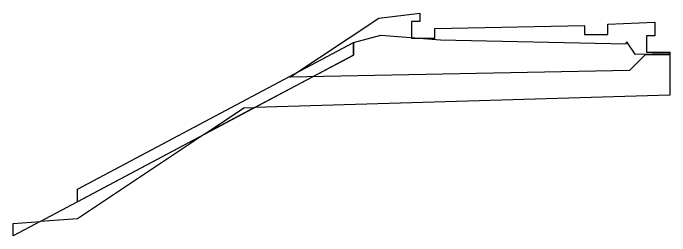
# Model space of a CAD drawing. Extents: x -717 to 1451, y -133302 to 233.
# Drawn here: x -122.7 to -114.81, y -126140.41 to -126137.73 of the extents above; entities that cross this region are included whole.
import ezdxf

# ---------------------------------------------------------------- set-up
doc = ezdxf.new("R2010")
doc.units = 0
for name, color, linetype, true_color in [('Объём_2563', 7, 'Continuous', 0xff8000), ('Объём_2570', 7, 'Continuous', 0x80ff00), ('Объём_2600', 7, 'Continuous', 0x808000)]:
    doc.layers.add(name, color=color, linetype=linetype, true_color=true_color)
doc.layers.add('Объём_2650', color=7, linetype='Continuous')

msp = doc.modelspace()

# ---------------------------------------------------------------- linework, layer by layer
at = {"layer": 'Объём_2563', "color": 250, "flags": 128}
msp.add_lwpolyline([(-115.1073, -126138.2366), (-115.2909, -126138.4203), (-119.3729, -126138.5019), (-118.3058, -126137.7905), (-117.8106, -126137.7288), (-117.8106, -126137.8288), (-117.9106, -126137.8288), (-117.9106, -126138.0288), (-117.6306, -126138.0288), (-117.6306, -126137.9152), (-115.8315, -126137.8796), (-115.8315, -126137.9876), (-115.5515, -126137.9876), (-115.5515, -126137.8633), (-114.9872, -126137.838), (-114.9871, -126138.0008), (-115.0871, -126138.0008), (-115.0869, -126138.2008), (-114.8073, -126138.2006), (-114.8073, -126138.2306), (-115.1073, -126138.2366), (-115.1073, -126138.2366)], dxfattribs=at)
at = {"layer": 'Объём_2570', "flags": 128}
msp.add_lwpolyline([(-118.6095, -126138.2338), (-121.9264, -126139.9996), (-121.9264, -126139.8496), (-118.6095, -126138.0838), (-118.6095, -126138.2338), (-118.6095, -126138.2338)], dxfattribs=at)
at = {"layer": 'Объём_2600', "flags": 128}
for points in [[(-120.4004, -126139.1869), (-119.9256, -126138.8704), (-119.7988, -126138.8666), (-120.4004, -126139.1869), (-120.4004, -126139.1869)], [(-122.6995, -126140.4112), (-122.7002, -126140.2636), (-122.3755, -126140.2387), (-122.6995, -126140.4112), (-122.6995, -126140.4112)]]:
    msp.add_lwpolyline(points, dxfattribs=at)
at = {"layer": 'Объём_2650', "color": 6, "flags": 128}
for points in [[(-118.2822, -126137.9936), (-117.5659, -126138.0496), (-115.332, -126138.1004), (-115.3271, -126138.0734), (-115.2268, -126138.2234), (-114.8073, -126138.2163), (-114.8073, -126138.7168), (-119.7988, -126138.8666), (-118.6095, -126138.2338), (-118.6095, -126138.0838), (-118.2822, -126137.9936), (-118.2822, -126137.9936)], [(-120.4004, -126139.1869), (-121.9264, -126140.2043), (-122.3755, -126140.2387), (-120.4004, -126139.1869), (-120.4004, -126139.1869)]]:
    msp.add_lwpolyline(points, dxfattribs=at)

doc.saveas('drawing.dxf')
